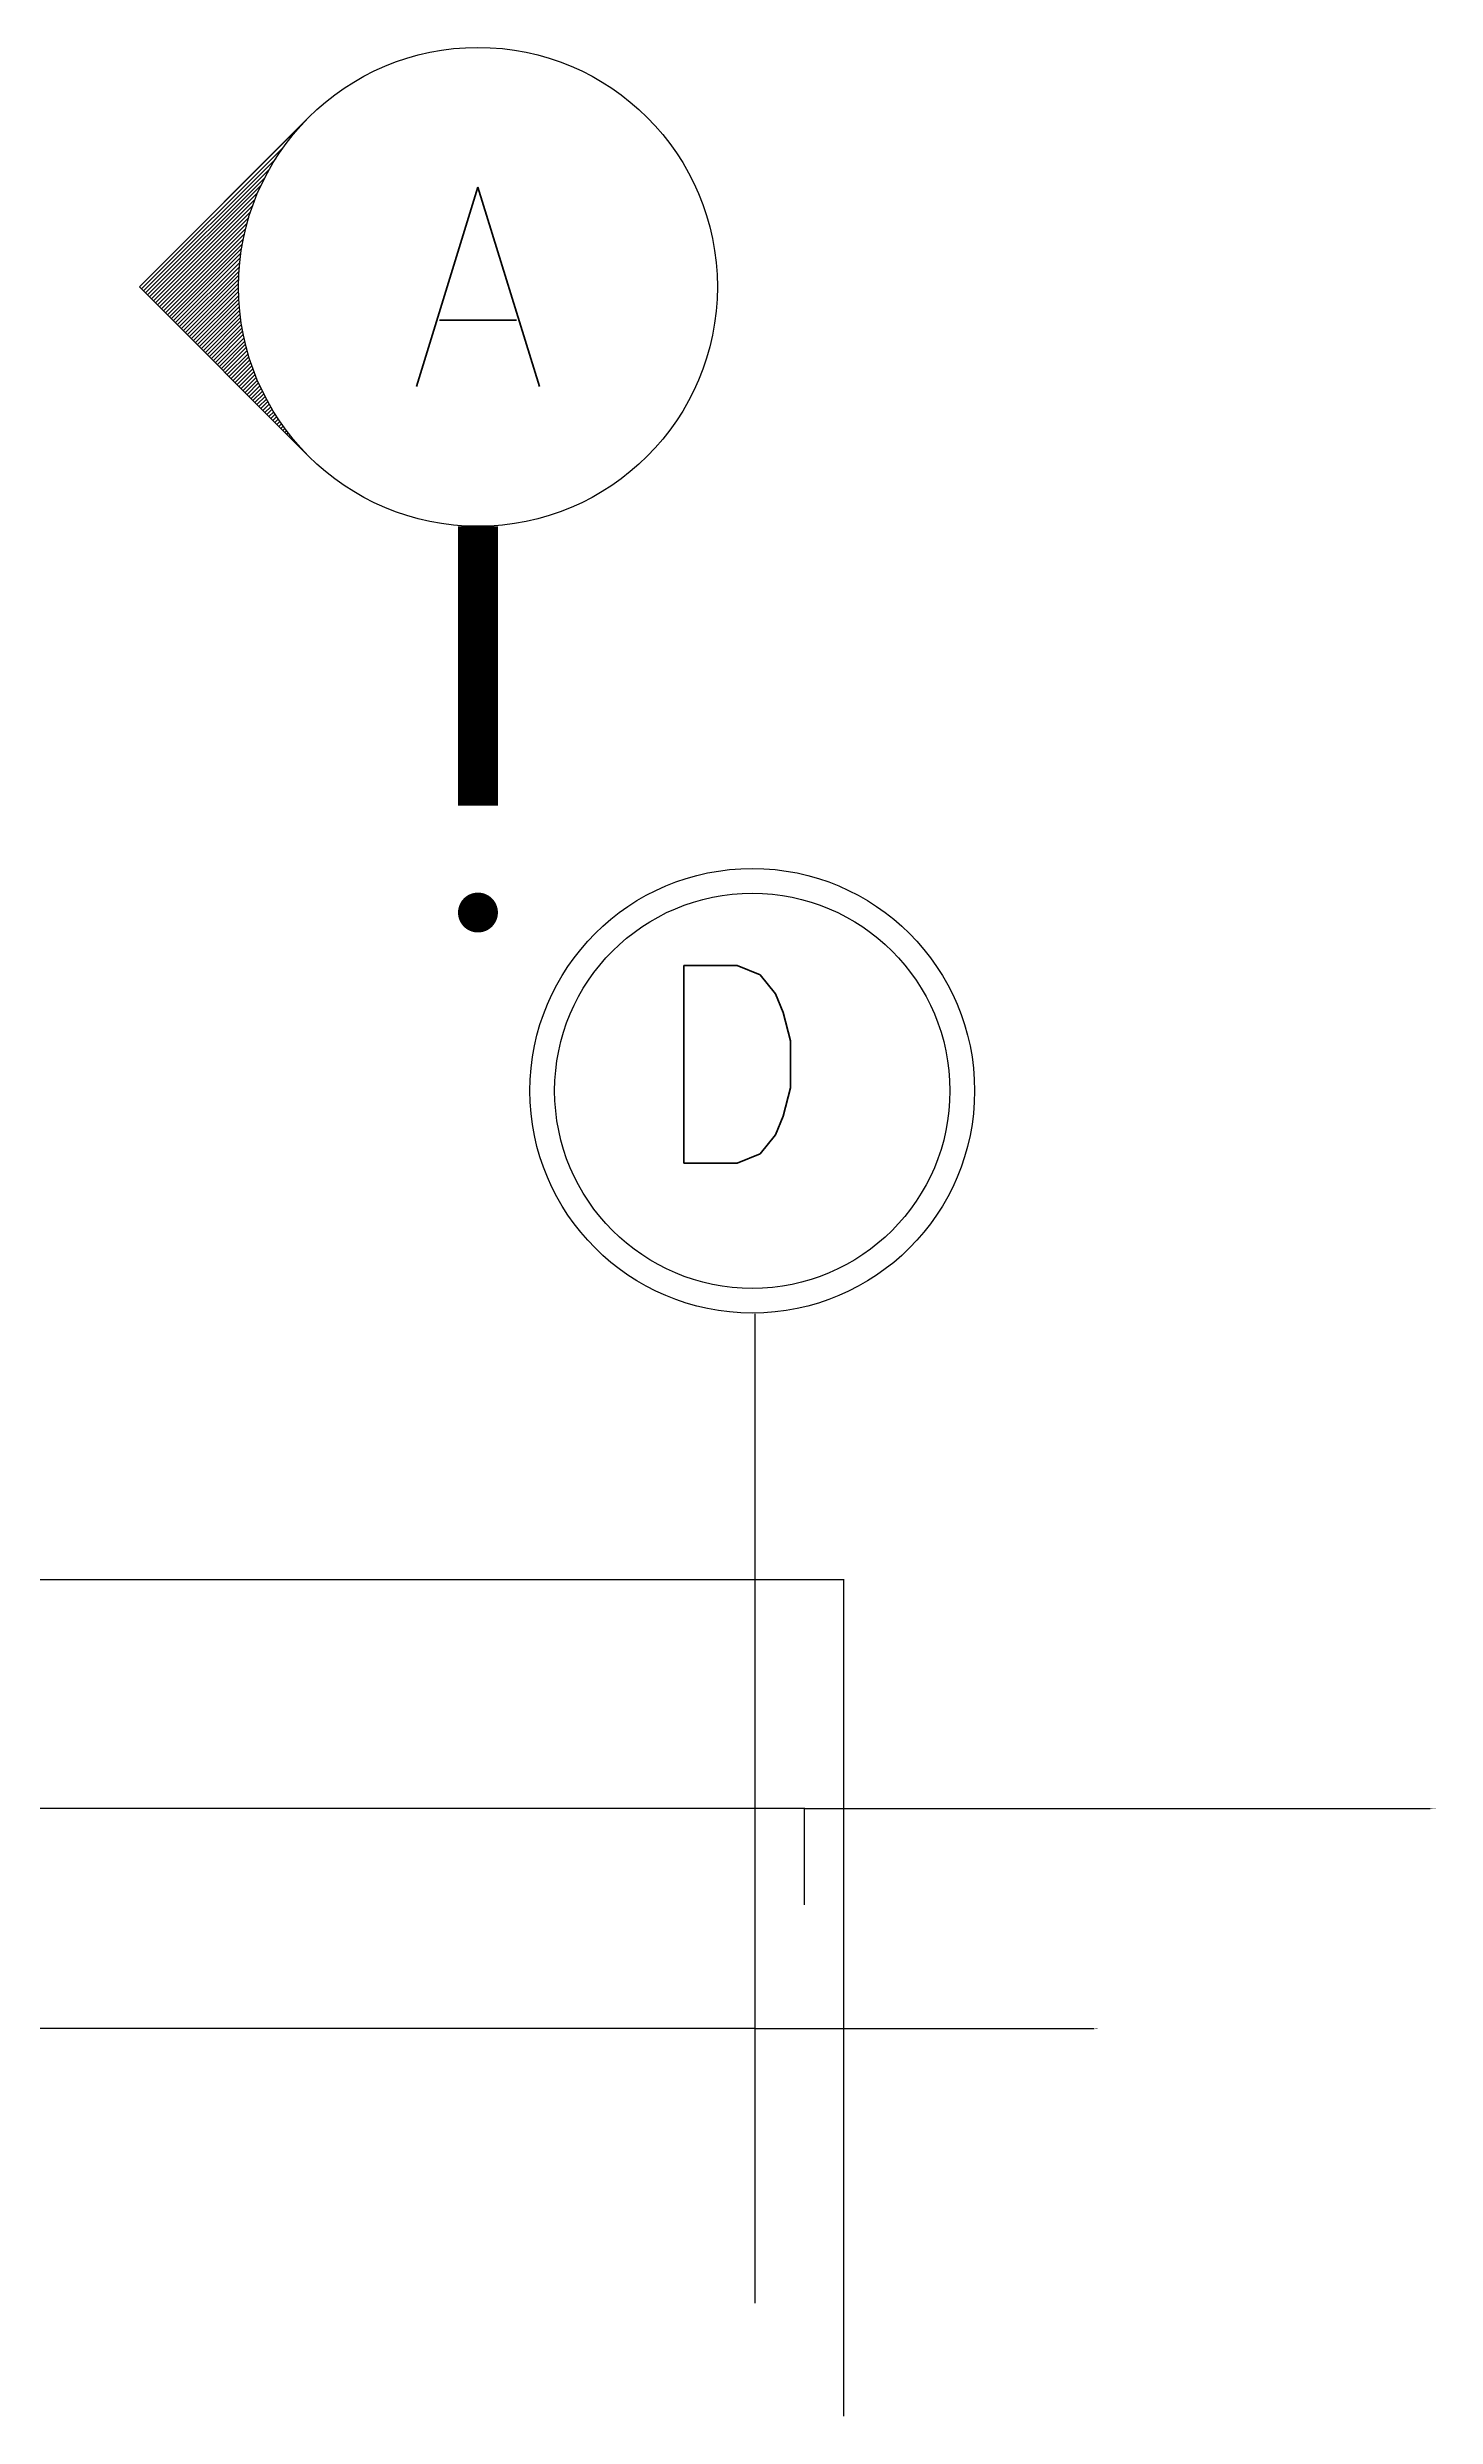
# Model space of a CAD drawing. Header units: millimetres. Extents: x 0 to 12169, y 6 to 10142.
# Drawn here: x 5587.5 to 5868.5, y 5957.9 to 6437.5 of the extents above; entities that cross this region are included whole.
import ezdxf
from ezdxf.enums import TextEntityAlignment as Align

# ---------------------------------------------------------------- set-up
doc = ezdxf.new("R2010")
doc.units = ezdxf.units.MM
doc.header["$LTSCALE"] = 50
doc.header["$MEASUREMENT"] = 0
for name, color, linetype in [('10', 10, 'Continuous'), ('2', 4, 'Continuous'), ('DIM', 8, 'Continuous'), ('ETC', 2, 'Continuous')]:
    doc.layers.add(name, color=color, linetype=linetype)
doc.styles.add('ROMANS', font='ROMANS.shx', dxfattribs={"width": 0.9})
doc.styles.get("Standard").update_dxf_attribs({"font": 'arial.ttf'})
doc.dimstyles.get("Standard").update_dxf_attribs({"dimtxt": 0.18, "dimasz": 0.18, "dimexe": 0.18, "dimexo": 0.0625, "dimgap": 0.09, "dimtad": 0, "dimtih": 1, "dimtoh": 1, "dimdec": 4, "dimzin": 0, "dimdsep": 46, "dimtxsty": 'Standard', "dimcen": 0.09, "dimadec": 0, "dimazin": 0, "dimtfac": 1, "dimtdec": 4, "dimtofl": 0, "dimtmove": 0, "dimatfit": 3, "dimfxl": 1, "dimtolj": 1, "dimtzin": 0, "dimarcsym": 0})

# ---------------------------------------------------------------- blocks, each defined once
blk = doc.blocks.new('*D43')
at = {"layer": 'DEFPOINTS', "color": 0, "transparency": 16777216}
for p in [(5748.77, 6127.27), (4748.77, 5982.93), (5748.77, 5982.93)]:
    blk.add_point(p, dxfattribs=at)
at = {"layer": 'DIM', "color": 0, "lineweight": -2, "transparency": 16777216}
for p, q in [((4748.77, 5982.99), (4748.77, 6127.45)), ((4748.95, 6127.27), (5197.11, 6127.27)), ((5748.59, 6127.27), (5198.44, 6127.27)), ((5748.77, 5982.99), (5748.77, 6127.45))]:
    blk.add_line(p, q, dxfattribs=at)
at = {"layer": 'DIM', "color": 0, "transparency": 16777216}
for points in [[(4748.95, 6127.3), (4748.95, 6127.24), (4748.77, 6127.27)], [(5748.59, 6127.3), (5748.59, 6127.24), (5748.77, 6127.27)]]:
    blk.add_solid(points, dxfattribs=at)
at = {"layer": 'DIM', "color": 0, "transparency": 16777216, "insert": (5197.77, 6127.27), "char_height": 0.18, "attachment_point": 5}
blk.add_mtext('\\A1;1000.0000', dxfattribs=at)
blk = doc.blocks.new('*D44')
at = {"layer": 'DEFPOINTS', "color": 0, "transparency": 16777216}
for p in [(5740.77, 6081), (4756.77, 6061.48), (5740.77, 6061.48)]:
    blk.add_point(p, dxfattribs=at)
at = {"layer": 'DIM', "color": 0, "lineweight": -2, "transparency": 16777216}
for p, q in [((4756.77, 6061.54), (4756.77, 6081.18)), ((4756.95, 6081), (5197.17, 6081)), ((5740.59, 6081), (5198.38, 6081)), ((5740.77, 6061.54), (5740.77, 6081.18))]:
    blk.add_line(p, q, dxfattribs=at)
at = {"layer": 'DIM', "color": 0, "transparency": 16777216}
for points in [[(4756.95, 6081.03), (4756.95, 6080.97), (4756.77, 6081)], [(5740.59, 6081.03), (5740.59, 6080.97), (5740.77, 6081)]]:
    blk.add_solid(points, dxfattribs=at)
at = {"layer": 'DIM', "color": 0, "transparency": 16777216, "insert": (5197.77, 6081), "char_height": 0.18, "attachment_point": 5}
blk.add_mtext('\\A1;984.0000', dxfattribs=at)
blk = doc.blocks.new('*D50')
at = {"layer": 'DEFPOINTS', "color": 0, "transparency": 16777216}
for p in [(5748.77, 6081), (5740.77, 6061.48), (5748.77, 5957.93)]:
    blk.add_point(p, dxfattribs=at)
at = {"layer": 'DIM', "color": 0, "lineweight": -2, "transparency": 16777216}
for p, q in [((5740.77, 6061.54), (5740.77, 6081.18)), ((5740.95, 6081), (5748.59, 6081)), ((5748.77, 5957.99), (5748.77, 6081.18)), ((5748.77, 6081), (5867.45, 6081))]:
    blk.add_line(p, q, dxfattribs=at)
at = {"layer": 'DIM', "color": 0, "transparency": 16777216}
for points in [[(5740.95, 6081.03), (5740.95, 6080.97), (5740.77, 6081)], [(5748.59, 6081.03), (5748.59, 6080.97), (5748.77, 6081)]]:
    blk.add_solid(points, dxfattribs=at)
at = {"layer": 'DIM', "color": 0, "transparency": 16777216, "insert": (5868.04, 6081), "char_height": 0.18, "attachment_point": 5}
blk.add_mtext('\\A1;8cm joint', dxfattribs=at)
blk = doc.blocks.new('*D51')
at = {"layer": 'DEFPOINTS', "color": 0, "transparency": 16777216}
for p in [(5426.77, 6071.24), (5730.77, 6071.24), (5730.77, 6036.48)]:
    blk.add_point(p, dxfattribs=at)
at = {"layer": 'DIM', "color": 0, "lineweight": -2, "transparency": 16777216}
for p, q in [((5426.77, 6071.18), (5426.77, 6036.3)), ((5730.77, 6071.18), (5730.77, 6036.3)), ((5426.95, 6036.48), (5578.17, 6036.48)), ((5730.59, 6036.48), (5579.38, 6036.48))]:
    blk.add_line(p, q, dxfattribs=at)
at = {"layer": 'DIM', "color": 0, "transparency": 16777216}
for points in [[(5426.95, 6036.51), (5426.95, 6036.45), (5426.77, 6036.48)], [(5730.59, 6036.51), (5730.59, 6036.45), (5730.77, 6036.48)]]:
    blk.add_solid(points, dxfattribs=at)
at = {"layer": 'DIM', "color": 0, "transparency": 16777216, "insert": (5578.77, 6036.48), "char_height": 0.18, "attachment_point": 5}
blk.add_mtext('\\A1;304.0000', dxfattribs=at)
blk = doc.blocks.new('*D53')
at = {"layer": 'DEFPOINTS', "color": 0, "transparency": 16777216}
for p in [(5730.77, 6071.24), (5748.77, 6036.48), (5748.77, 5982.93)]:
    blk.add_point(p, dxfattribs=at)
at = {"layer": 'DIM', "color": 0, "lineweight": -2, "transparency": 16777216}
for p, q in [((5730.77, 6071.18), (5730.77, 6036.3)), ((5730.95, 6036.48), (5748.59, 6036.48)), ((5748.77, 5982.99), (5748.77, 6036.66)), ((5748.77, 6036.48), (5799.46, 6036.48))]:
    blk.add_line(p, q, dxfattribs=at)
at = {"layer": 'DIM', "color": 0, "transparency": 16777216}
for points in [[(5730.95, 6036.51), (5730.95, 6036.45), (5730.77, 6036.48)], [(5748.59, 6036.51), (5748.59, 6036.45), (5748.77, 6036.48)]]:
    blk.add_solid(points, dxfattribs=at)
at = {"layer": 'DIM', "color": 0, "transparency": 16777216, "insert": (5799.98, 6036.48), "char_height": 0.18, "attachment_point": 5}
blk.add_mtext('\\A1;18.0000', dxfattribs=at)
blk = doc.blocks.new('*X11')
at = {"color": 0}
for p, q in [((-30899.6285, -13242.3236), (-30899.6279, -13242.323)), ((-30899.6214, -13242.3307), (-30899.6204, -13242.3297)), ((-30899.6144, -13242.3378), (-30899.6129, -13242.3363)), ((-30899.6073, -13242.3449), (-30899.6053, -13242.3429)), ((-30899.6002, -13242.3519), (-30899.5976, -13242.3493)), ((-30899.5931, -13242.359), (-30899.5898, -13242.3557)), ((-30899.5861, -13242.3661), (-30899.582, -13242.362)), ((-30899.579, -13242.3731), (-30899.574, -13242.3681)), ((-30899.5719, -13242.3802), (-30899.566, -13242.3743)), ((-30899.0557, -13242.8964), (-30898.4783, -13242.3189)), ((-30899.5649, -13242.3873), (-30899.5579, -13242.3803)), ((-30899.5578, -13242.3944), (-30899.5497, -13242.3862)), ((-30899.5507, -13242.4014), (-30899.5414, -13242.3921)), ((-30899.5436, -13242.4085), (-30899.533, -13242.3978)), ((-30899.5366, -13242.4156), (-30899.5245, -13242.4035)), ((-30899.5295, -13242.4226), (-30899.516, -13242.4091)), ((-30899.5224, -13242.4297), (-30899.5073, -13242.4146)), ((-30899.5154, -13242.4368), (-30899.4986, -13242.42)), ((-30899.5083, -13242.4439), (-30899.4898, -13242.4253)), ((-30899.5012, -13242.4509), (-30899.4809, -13242.4306)), ((-30899.4942, -13242.458), (-30899.4719, -13242.4357)), ((-30899.4871, -13242.4651), (-30899.4628, -13242.4407)), ((-30899.48, -13242.4721), (-30899.4536, -13242.4457)), ((-30899.4729, -13242.4792), (-30899.4443, -13242.4505)), ((-30899.4659, -13242.4863), (-30899.4349, -13242.4553)), ((-30899.4588, -13242.4934), (-30899.4254, -13242.46)), ((-30899.084, -13242.8681), (-30898.6666, -13242.4507)), ((-30899.077, -13242.8752), (-30898.6359, -13242.4341)), ((-30899.0699, -13242.8823), (-30898.6005, -13242.4129)), ((-30899.0628, -13242.8893), (-30898.5566, -13242.3831)), ((-30899.4517, -13242.5004), (-30899.4158, -13242.4645)), ((-30899.4447, -13242.5075), (-30899.4061, -13242.469)), ((-30899.4376, -13242.5146), (-30899.3964, -13242.4733)), ((-30899.4305, -13242.5216), (-30899.3865, -13242.4776)), ((-30899.4234, -13242.5287), (-30899.3765, -13242.4818)), ((-30899.4164, -13242.5358), (-30899.3664, -13242.4858)), ((-30899.4093, -13242.5428), (-30899.3562, -13242.4897)), ((-30899.4022, -13242.5499), (-30899.3459, -13242.4936)), ((-30899.3952, -13242.557), (-30899.3354, -13242.4973)), ((-30899.3881, -13242.5641), (-30899.3249, -13242.5009)), ((-30899.381, -13242.5711), (-30899.3143, -13242.5044)), ((-30899.3739, -13242.5782), (-30899.3035, -13242.5077)), ((-30899.3669, -13242.5853), (-30899.2926, -13242.511)), ((-30899.3598, -13242.5923), (-30899.2816, -13242.5141)), ((-30899.3527, -13242.5994), (-30899.2704, -13242.5171)), ((-30899.3457, -13242.6065), (-30899.2591, -13242.52)), ((-30899.3386, -13242.6136), (-30899.2477, -13242.5227)), ((-30899.3315, -13242.6206), (-30899.2362, -13242.5253)), ((-30899.3244, -13242.6277), (-30899.2245, -13242.5278)), ((-30899.3174, -13242.6348), (-30899.2127, -13242.5301)), ((-30899.3103, -13242.6418), (-30899.2007, -13242.5323)), ((-30899.3032, -13242.6489), (-30899.1886, -13242.5343)), ((-30899.2962, -13242.656), (-30899.1763, -13242.5361)), ((-30899.2891, -13242.6631), (-30899.1639, -13242.5378)), ((-30899.282, -13242.6701), (-30899.1512, -13242.5393)), ((-30899.2749, -13242.6772), (-30899.1385, -13242.5407)), ((-30899.2679, -13242.6843), (-30899.1255, -13242.5419)), ((-30899.2608, -13242.6913), (-30899.1123, -13242.5429)), ((-30899.2537, -13242.6984), (-30899.099, -13242.5437)), ((-30899.2467, -13242.7055), (-30899.0854, -13242.5442)), ((-30899.2396, -13242.7126), (-30899.0717, -13242.5446)), ((-30899.2325, -13242.7196), (-30899.0577, -13242.5448)), ((-30899.2254, -13242.7267), (-30899.0435, -13242.5447)), ((-30899.2184, -13242.7338), (-30899.029, -13242.5444)), ((-30899.2113, -13242.7408), (-30899.0143, -13242.5438)), ((-30899.2042, -13242.7479), (-30898.9993, -13242.5429)), ((-30899.1972, -13242.755), (-30898.984, -13242.5418)), ((-30899.1901, -13242.7621), (-30898.9684, -13242.5403)), ((-30899.183, -13242.7691), (-30898.9524, -13242.5385)), ((-30899.176, -13242.7762), (-30898.9362, -13242.5364)), ((-30899.1689, -13242.7833), (-30898.9195, -13242.5339)), ((-30899.1618, -13242.7903), (-30898.9024, -13242.5309)), ((-30899.1547, -13242.7974), (-30898.8849, -13242.5275)), ((-30899.1477, -13242.8045), (-30898.8668, -13242.5236)), ((-30899.1406, -13242.8116), (-30898.8482, -13242.5192)), ((-30899.1335, -13242.8186), (-30898.829, -13242.5141)), ((-30899.1265, -13242.8257), (-30898.8091, -13242.5084)), ((-30899.1194, -13242.8328), (-30898.7884, -13242.5018)), ((-30899.1123, -13242.8398), (-30898.7668, -13242.4943)), ((-30899.1052, -13242.8469), (-30898.7441, -13242.4858)), ((-30899.0982, -13242.854), (-30898.7201, -13242.4759)), ((-30899.0911, -13242.861), (-30898.6944, -13242.4644))]:
    blk.add_line(p, q, dxfattribs=at)
blk = doc.blocks.new('SECV')
at = {"layer": 'ETC'}
for p in [(-34.27, 34.27), (-34.27, -34.27)]:
    blk.add_line(p, (-68.54, 0), dxfattribs=at)
at = {"layer": 'ETC', "const_width": 8.08}
blk.add_lwpolyline([(0, -105.01), (0, -48.47)], dxfattribs=at)
at = {"layer": 'ETC', "const_width": 4.04}
blk.add_lwpolyline([(0, -124.62, -1), (0, -128.66, -1)], format="xyb", close=True, dxfattribs=at)
at = {"layer": 'ETC'}
blk.add_circle((0, 0), 48.47, dxfattribs=at)
at = {"layer": 'ETC', "xscale": -57.01874209302129, "yscale": 57.01874209302129, "zscale": 57.01874209302129, "rotation": 269.9999999999972}
blk.add_blockref('*X11', (755024.78, 1761825.26), dxfattribs=at)
at = {"layer": 'ETC', "color": 6, "style": 'ROMANS', "width": 0.9}
blk.add_attdef('A', text='', height=40.39, rotation=360, dxfattribs=at).set_placement((0, 0), align=Align.MIDDLE)

msp = doc.modelspace()

# ---------------------------------------------------------------- linework, layer by layer
at = {"layer": '10'}
msp.add_circle((5730.22432, 6226.27795), 40, dxfattribs=at)
at = {"layer": '2'}
msp.add_line((5730.77369, 6181.14249), (5730.77369, 5980.88849), dxfattribs=at)
msp.add_circle((5730.22432, 6226.27795), 45, dxfattribs=at)

# ---------------------------------------------------------------- block references
at = {"layer": 'ETC'}
ref = msp.add_blockref('SECV', (5674.69886, 6388.99432), dxfattribs=at)
ref.add_attrib('A', 'A', dxfattribs={"layer": '2', "color": 6, "height": 40.38828, "style": 'ROMANS', "width": 0.9}).set_placement((5674.69886, 6388.99432), align=Align.MIDDLE)

# ---------------------------------------------------------------- texts
at = {"layer": 'DIM', "style": 'ROMANS', "width": 0.9}
msp.add_text('D', height=40, dxfattribs=at).set_placement((5710.22127, 6211.62328))

# ---------------------------------------------------------------- dimensions: what is measured, and where the dimension line sits
at = {"layer": 'DIM'}
for base, p1, p2, picture, middle in [((5748.77369, 6127.27284), (4748.77369, 5982.92991), (5748.77369, 5982.92991), '*D43', (5197.77369, 6127.27284)), ((5740.77369, 6081.0036), (4756.77369, 6061.47736), (5740.77369, 6061.47736), '*D44', (5197.77369, 6081.0036)), ((5748.77369, 6036.47736), (5730.77369, 6071.24355), (5748.77369, 5982.92991), '*D53', (5799.9838, 6036.47736))]:
    dim = msp.add_linear_dim(base=base, p1=p1, p2=p2, dimstyle='Standard', dxfattribs=at)
    dim.commit()
    dim.dimension.update_dxf_attribs({"geometry": picture, "text_midpoint": middle, "dimtype": 160})
dim = msp.add_linear_dim(base=(5748.77369, 6081.0036), p1=(5740.77369, 6061.47736), p2=(5748.77369, 5957.92991), text='8cm joint', dimstyle='Standard', dxfattribs=at)
dim.commit()
dim.dimension.update_dxf_attribs({"geometry": '*D50', "text_midpoint": (5868.04091, 6081.0036), "dimtype": 160})
dim = msp.add_linear_dim(base=(5730.77369, 6036.47736), p1=(5426.77369, 6071.24355), p2=(5730.77369, 6071.24355), dimstyle='Standard', dxfattribs=at)
dim.commit()
dim.dimension.update_dxf_attribs({"geometry": '*D51', "text_midpoint": (5578.77369, 6036.47736)})

doc.saveas('drawing.dxf')
